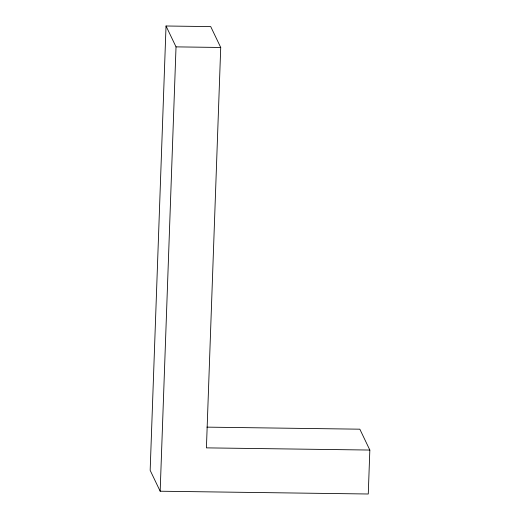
<?xml version="1.0" encoding="UTF-8"?>
<svg xmlns="http://www.w3.org/2000/svg" width="520" height="520" viewBox="0 0 520 520"><rect width="100%" height="100%" fill="white"/><g stroke="black" fill="none" stroke-linecap="round" stroke-linejoin="round"><path stroke-width="0.78" d="M369.837 450.053L206.421 447.87L220.721 47.47L210.717 26.598L166.03 26L150.163 470.347L160.167 491.218L368.271 494L369.837 450.053L359.834 429.182L206.941 427.135M160.167 491.218L176.026 46.872L166.03 26M176.026 46.872L220.721 47.47"/></g></svg>
